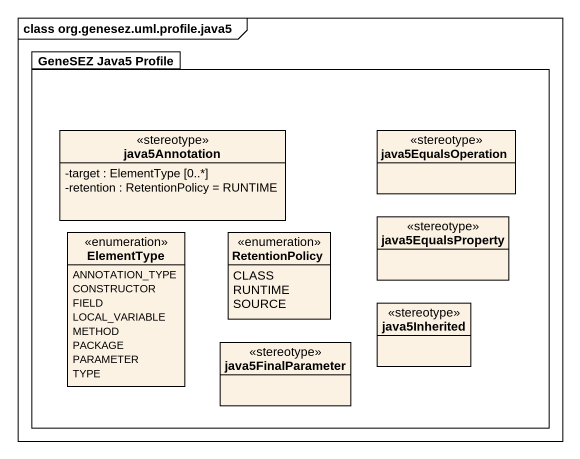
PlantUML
@startuml
mainframe class org.genesez.uml.profile.java5
hide circle
hide empty members
skinparam classAttributeIconSize 0
package "GeneSEZ Java5 Profile" as GeneSEZ_Java5_Profile {
  class java5Annotation <<stereotype>> {
    -target : ElementType [0..*]
    -retention : RetentionPolicy = RUNTIME
  }
  class java5EqualsOperation <<stereotype>>
  class java5EqualsProperty <<stereotype>>
  enum ElementType {
    ANNOTATION_TYPE
    CONSTRUCTOR
    FIELD
    LOCAL_VARIABLE
    METHOD
    PACKAGE
    PARAMETER
    TYPE
  }
  enum RetentionPolicy {
    CLASS
    RUNTIME
    SOURCE
  }
  class java5Inherited <<stereotype>>
  class java5FinalParameter <<stereotype>>
}
@enduml
